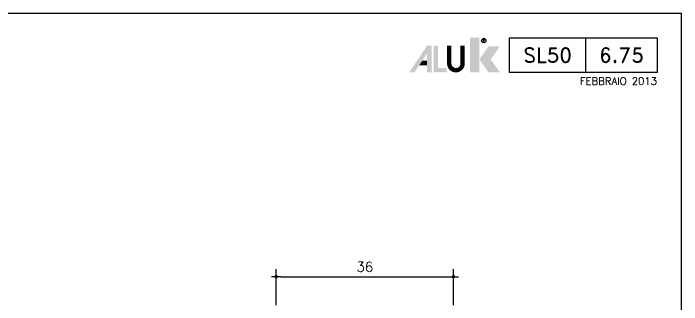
# Model space of a CAD drawing. Extents: x 0 to 4131, y -1600 to 527.
# Drawn here: x 534.2 to 670, y -1042.2 to -983 of the extents above; entities that cross this region are included whole.
import ezdxf
from ezdxf.enums import TextEntityAlignment as Align

# ---------------------------------------------------------------- set-up
doc = ezdxf.new("R2010")
doc.units = 0
doc.header["$LTSCALE"] = 7.5
doc.header["$MEASUREMENT"] = 0
doc.layers.get('0').update_dxf_attribs({"linetype": 'CONTINUOUS'})
doc.layers.get('DEFPOINTS').update_dxf_attribs({"linetype": 'CONTINUOUS'})
doc.layers.add('MARCHIO', color=7, linetype='CONTINUOUS')
doc.layers.add('QUOTE', color=254, linetype='CONTINUOUS')
doc.styles.add('RD', font='ROMAND.SHX', dxfattribs={"height": 3})
doc.styles.get("Standard").update_dxf_attribs({"font": 'romans.shx'})
doc.dimstyles.new('SCALA_1-1$0', dxfattribs={"dimtxt": 2, "dimasz": 1, "dimexe": 1.5, "dimexo": 1.5, "dimgap": 1, "dimtad": 3, "dimdsep": 46, "dimtxsty": 'Standard', "dimblk1": 'PUNTO', "dimblk2": 'PUNTO', "dimsah": 1, "dimcen": 0.09, "dimclrt": 2, "dimadec": 0, "dimazin": 0, "dimtfac": 0.7, "dimtmove": 0, "dimatfit": 3, "dimldrblk": 'PUNTO', "dimfxl": 1, "dimtolj": 2, "dimarcsym": 0})

# ---------------------------------------------------------------- blocks, each defined once
blk = doc.blocks.new('NMD')
at = {"layer": 'MARCHIO'}
blk.add_line((-19.5, -12), (-19.5, -5), dxfattribs=at)
blk.add_lwpolyline([(-5, -12), (-35, -12), (-35, -5), (-5, -5)], close=True, dxfattribs=at)
at = {"layer": 'MARCHIO', "const_width": 0.894}
blk.add_lwpolyline([(-44.53, -6.56), (-44.53, -10.2, -1), (-47.23, -10.2), (-47.23, -6.56)], format="xyb", dxfattribs=at)
at = {"layer": 'MARCHIO'}
blk.add_circle((-40.23, -5.53), 0.442, dxfattribs=at)
for points in [[(-43.01, -4.96), (-41.13, -4.96), (-43.01, -12), (-41.13, -12)], [(-55.38, -12), (-54.31, -12), (-51.75, -6.56), (-51.73, -8.14)], [(-51.75, -6.56), (-51.73, -8.14), (-50.84, -6.56), (-50.84, -12)], [(-50.38, -6.56), (-49.49, -6.56), (-50.38, -12), (-49.49, -11.11)], [(-39.23, -6.68), (-36.93, -6.68), (-41.11, -9.34), (-38.81, -9.34)], [(-51.73, -12), (-50.84, -12), (-51.73, -8.14)], [(-41.11, -9.34), (-38.81, -9.34), (-39.23, -12), (-36.93, -12)], [(-52.73, -9.63), (-53.33, -10.53), (-51.73, -9.63), (-51.73, -10.53)], [(-49.49, -11.11), (-50.38, -12), (-47.77, -11.11), (-47.77, -12)]]:
    blk.add_solid(points, dxfattribs=at)
blk.add_text('R', height=0.444, dxfattribs=at).set_placement((-40.23, -5.53), align=Align.MIDDLE)
at = {"layer": 'MARCHIO', "color": 2, "style": 'RD'}
for tag, p in [('SERIE', (-27.25, -8.5)), ('PAG', (-12.25, -8.5))]:
    blk.add_attdef(tag, text='', height=3, dxfattribs=at).set_placement(p, align=Align.MIDDLE)
at = {"layer": 'MARCHIO', "color": 2}
blk.add_attdef('REVISIONE', text='', height=1.5, dxfattribs=at).set_placement((-5, -14.5), align=Align.RIGHT)
blk = doc.blocks.new('PUNTO')
blk.add_line((-1, 0), (1, 0))
at = {"const_width": 0.35}
blk.add_lwpolyline([(-0.175, 0, 1), (0.175, 0, 1)], format="xyb", close=True, dxfattribs=at)
blk = doc.blocks.new('*D490')
at = {"layer": 'DEFPOINTS', "color": 0, "transparency": 16777216}
for p in [(623.61, -1036.5), (587.61, -1043.78), (623.61, -1043.78)]:
    blk.add_point(p, dxfattribs=at)
at = {"layer": 'QUOTE', "color": 0, "lineweight": -2, "transparency": 16777216}
for p, q in [((587.61, -1042.28), (587.61, -1035)), ((623.61, -1042.28), (623.61, -1035)), ((588.61, -1036.5), (622.61, -1036.5))]:
    blk.add_line(p, q, dxfattribs=at)
at = {"layer": 'QUOTE', "color": 0, "lineweight": -2, "transparency": 16777216, "rotation": 180}
blk.add_blockref('PUNTO', (587.61, -1036.5), dxfattribs=at)
at = {"layer": 'QUOTE', "color": 0, "lineweight": -2, "transparency": 16777216}
blk.add_blockref('PUNTO', (623.61, -1036.5), dxfattribs=at)
at = {"layer": 'QUOTE', "color": 2, "transparency": 16777216, "insert": (605.61, -1034.5), "char_height": 2, "attachment_point": 5}
blk.add_mtext('\\A2;36', dxfattribs=at)

msp = doc.modelspace()

# ---------------------------------------------------------------- linework, layer by layer
at = {"layer": 'MARCHIO'}
msp.add_lwpolyline([(460, -1280), (670, -1280), (670, -983), (460, -983)], close=True, dxfattribs=at)

# ---------------------------------------------------------------- block references
msp.add_blockref('NMD', (670, -983), dxfattribs=at).add_auto_attribs({'SERIE': 'SL50', 'PAG': '6.75', 'REVISIONE': 'FEBBRAIO 2013'})

# ---------------------------------------------------------------- dimensions: what is measured, and where the dimension line sits
at = {"layer": 'QUOTE'}
dim = msp.add_linear_dim(base=(623.6083, -1036.5013), p1=(587.6083, -1043.7752), p2=(623.6083, -1043.7752), dimstyle='SCALA_1-1$0', dxfattribs=at)
dim.commit()
dim.dimension.update_dxf_attribs({"geometry": '*D490', "text_midpoint": (605.6083, -1034.5013)})

doc.saveas('drawing.dxf')
